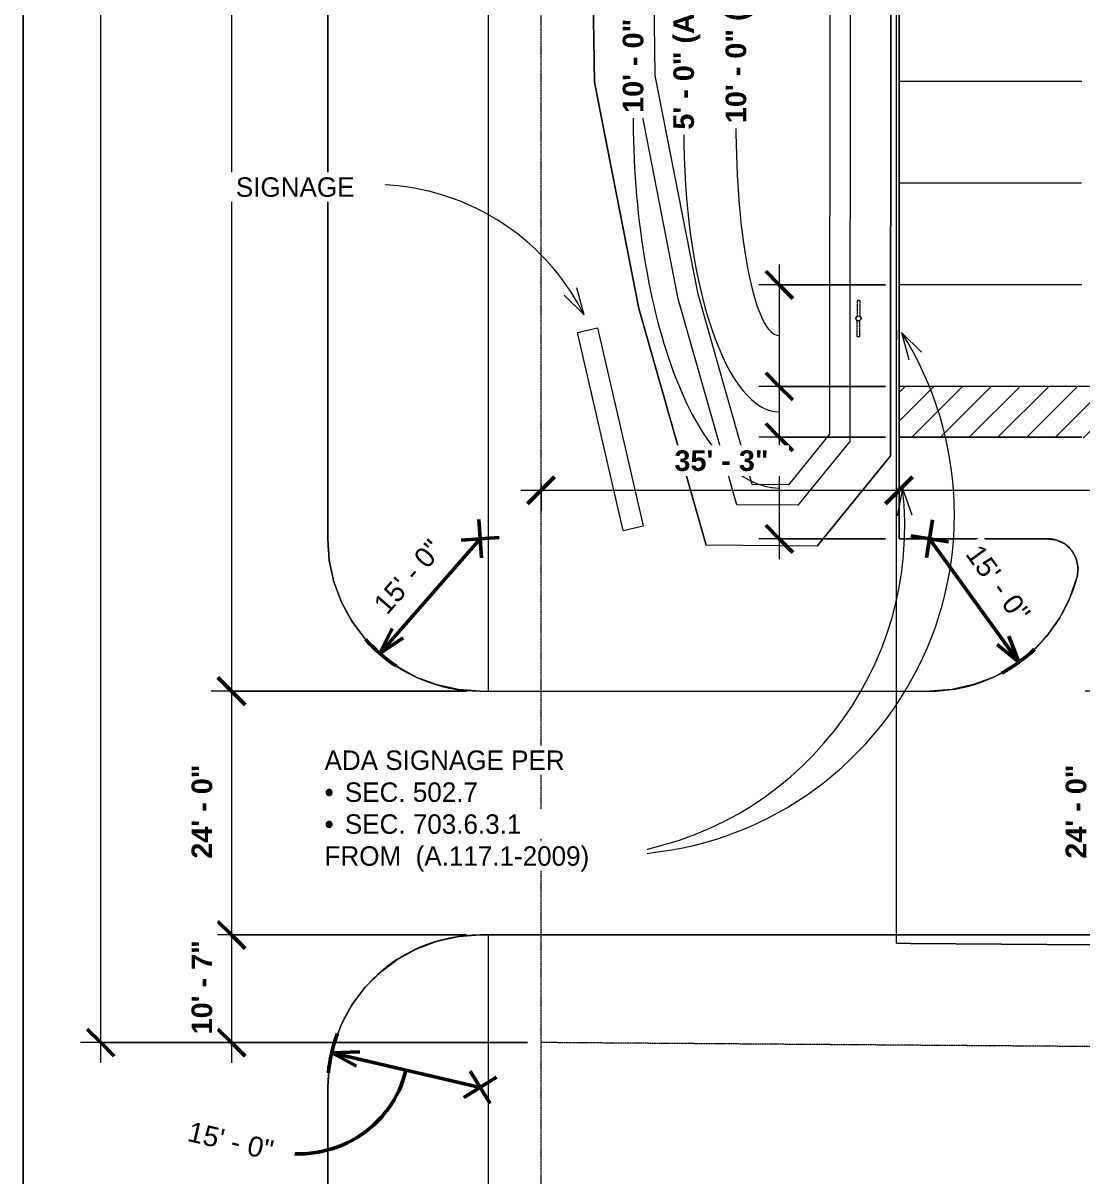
# Model space of a CAD drawing. Header units: inches. Extents: x 20001 to 27263, y -26025 to -18997.
# Drawn here: x 20372 to 21623, y -23676 to -22314 of the extents above; entities that cross this region are included whole.
import ezdxf

# ---------------------------------------------------------------- set-up
doc = ezdxf.new("R2010")
doc.units = ezdxf.units.IN
doc.header["$MEASUREMENT"] = 0
for name, pattern in [('Center 1_4_', [0.53125, 0.25, -0.09375, 0.09375, -0.09375]), ('Dash', [0.25, 0.125, -0.125]), ('Hidden', [0.28125, 0.1875, -0.09375])]:
    doc.linetypes.add(name, pattern=pattern)
for name, color, linetype, lineweight in [('A-ANNO-DIMS', 211, 'Continuous', 9), ('A-ANNO-DIMS-256', 211, 'Continuous', 9), ('A-DETL', 90, 'Continuous', 13), ('A-DETL-GENF', 92, 'Continuous', 13), ('A-PROP-SBCK', 71, 'Hidden', 13), ('A-SITE-ROAD', 130, 'Continuous', 13), ('A-SITE-SWLK', 140, 'Continuous', 13), ('BMP', 80, 'Continuous', 13), ('C-TOPO', 7, 'Continuous', 13), ('Conc', 7, 'Continuous', 13), ('E-LITE-EQPM', 33, 'Continuous', 13), ('E-LITE-EQPM-HDLN', 30, 'Dash', 9), ('G-ANNO-TEXT', 231, 'Continuous', 9), ('PAINT', 190, 'Continuous', 13), ('PROP', 3, 'Center 1_4_', 13)]:
    doc.layers.add(name, color=color, linetype=linetype, lineweight=lineweight)
doc.styles.add('Arial_2', font='arial.ttf', dxfattribs={"height": 23.60479})
doc.styles.add('Arial_B', font='arialbd.ttf', dxfattribs={"height": 24.354149})
doc.styles.add('Century Gothic', font='GOTHIC.TTF', dxfattribs={"height": 22.993789})
doc.dimstyles.new('Arrow_-_3_32__Arial', dxfattribs={"dimscale": 12, "dimtxt": 24, "dimasz": 2.666667, "dimexe": 2, "dimexo": 0, "dimgap": 1.333333, "dimtad": 1, "dimjust": 3, "dimdec": 4, "dimrnd": 0.0625, "dimzin": 1, "dimdsep": 46, "dimlunit": 4, "dimtxsty": 'Arial_2', "dimblk1": 'OPEN30', "dimblk2": 'OPEN30', "dimsah": 1, "dimcen": 0.09, "dimazin": 0, "dimtfac": 1, "dimtdec": 4, "dimtix": 1, "dimtmove": 0, "dimatfit": 2, "dimfxl": 1, "dimtvp": 1, "dimtfill": 1, "dimfrac": 2, "dimtolj": 1, "dimtzin": 0, "dimlwd": 50, "dimlwe": 50, "dimarcsym": 2})
doc.dimstyles.new('Arrow_-_3_32__Arial_1', dxfattribs={"dimscale": 12, "dimtxt": 24, "dimasz": 2.666667, "dimexe": 2, "dimexo": 0, "dimgap": 1.333333, "dimtad": 1, "dimjust": 3, "dimdec": 4, "dimrnd": 0.0625, "dimzin": 1, "dimdsep": 46, "dimlunit": 4, "dimtxsty": 'Arial_2', "dimblk1": 'OPEN30', "dimblk2": 'OPEN30', "dimsah": 1, "dimcen": 0.09, "dimazin": 0, "dimtfac": 1, "dimtdec": 4, "dimtix": 1, "dimtmove": 0, "dimatfit": 2, "dimfxl": 1, "dimtvp": 1, "dimtfill": 1, "dimfrac": 2, "dimtolj": 1, "dimtzin": 0, "dimlwd": 50, "dimlwe": 50, "dimarcsym": 2})
doc.dimstyles.new('OD_Dimension_-_1_4__Tol_', dxfattribs={"dimscale": 12, "dimtxt": 24, "dimasz": 2.666667, "dimexe": 2, "dimexo": 1.333333, "dimgap": 1.333333, "dimtad": 1, "dimrnd": 0.25, "dimzin": 1, "dimdsep": 46, "dimlunit": 4, "dimtxsty": 'Arial_B', "dimblk1": 'OBLIQUE', "dimblk2": 'OBLIQUE', "dimsah": 1, "dimcen": 0.09, "dimdle": 2, "dimazin": 0, "dimtfac": 1, "dimtdec": 4, "dimtix": 1, "dimtmove": 1, "dimatfit": 3, "dimfxl": 1, "dimtvp": 1, "dimtfill": 1, "dimfrac": 2, "dimtolj": 1, "dimtzin": 0, "dimlwd": 13, "dimlwe": 13, "dimarcsym": 2})
doc.dimstyles.new('OD_Dimension_-_1_4__Tol__1', dxfattribs={"dimscale": 12, "dimtxt": 24, "dimasz": 2.666667, "dimexe": 2, "dimexo": 1.333333, "dimgap": 1.333333, "dimtad": 1, "dimrnd": 0.25, "dimzin": 1, "dimdsep": 46, "dimlunit": 4, "dimtxsty": 'Arial_B', "dimblk1": 'OBLIQUE', "dimblk2": 'OBLIQUE', "dimsah": 1, "dimcen": 0.09, "dimdle": 2, "dimazin": 0, "dimtfac": 1, "dimtdec": 4, "dimtix": 1, "dimtmove": 0, "dimatfit": 3, "dimfxl": 1, "dimtvp": 1, "dimtfill": 1, "dimfrac": 2, "dimtolj": 1, "dimtzin": 0, "dimlwd": 13, "dimlwe": 13, "dimarcsym": 2})

# ---------------------------------------------------------------- blocks, each defined once
blk = doc.blocks.new('Lighting-Street_Cooper_Navion-Lumark_4-6-LED-Squares - The Caretaker LED-964008-Site Plan - Phase 1')
at = {"layer": 'E-LITE-EQPM'}
blk.add_line((-1.7, -10.7), (1.6, -10.7), dxfattribs=at)
at = {"layer": 'E-LITE-EQPM', "lineweight": 9}
blk.add_circle((0, -32.4), 3, dxfattribs=at)
at = {"layer": 'E-LITE-EQPM-HDLN'}
for p, q in [((-1.5, -10.7), (-1.5, -29.9)), ((1.5, -10.7), (1.5, -29.9))]:
    blk.add_line(p, q, dxfattribs=at)
blk = doc.blocks.new('DIMBLOCK35-Site Plan - Phase 1')
at = {"layer": 'A-ANNO-DIMS-256', "lineweight": 13}
for p, q in [((21651.2, -19417.1), (21651.2, -23103.1)), ((21657.9, -19441.1), (21627.2, -19441.1)), ((21651.2, -19441.1), (21657.9, -19441.1)), ((22015.2, -23103.1), (21627.2, -23103.1)), ((21651.2, -23103.1), (22015.2, -23103.1))]:
    blk.add_line(p, q, dxfattribs=at)
at = {"layer": 'A-ANNO-DIMS-256', "lineweight": 50}
for p, q in [((21651.2, -19441.1), (21635.2, -19425.1)), ((21651.2, -19441.1), (21667.2, -19457.1)), ((21651.2, -23103.1), (21635.2, -23087.1)), ((21651.2, -23103.1), (21667.2, -23119.1))]:
    blk.add_line(p, q, dxfattribs=at)
at = {"layer": 'A-ANNO-DIMS-256', "color": 0, "lineweight": 13, "insert": (21604, -21335.1), "char_height": 24.35, "width": 151.314, "attachment_point": 1, "rotation": 90, "line_spacing_factor": 0.938532, "style": 'Arial_B', "bg_fill": 3, "box_fill_scale": 1.25, "bg_fill_color": 0, "bg_fill_transparency": 0}
blk.add_mtext('305\' - 2"', dxfattribs=at)
blk = doc.blocks.new('_Oblique')
at = {"color": 0, "linetype": 'ByBlock', "lineweight": -2}
blk.add_line((-0.5, -0.5), (0.5, 0.5), dxfattribs=at)
blk = doc.blocks.new('DIMBLOCK36-Site Plan - Phase 1')
at = {"layer": 'A-ANNO-DIMS-256', "lineweight": 50}
for p, q in [((21651.2, -23103.1), (21635.2, -23087.1)), ((21651.2, -23103.1), (21667.2, -23119.1)), ((21651.2, -23391.1), (21635.2, -23375.1)), ((21651.2, -23391.1), (21667.2, -23407.1))]:
    blk.add_line(p, q, dxfattribs=at)
at = {"layer": 'A-ANNO-DIMS-256', "lineweight": 13}
for p, q in [((22015.2, -23103.1), (21627.2, -23103.1)), ((21651.2, -23103.1), (21651.2, -23415.1)), ((21651.2, -23103.1), (22015.2, -23103.1)), ((21657.9, -23391.1), (21627.2, -23391.1)), ((21651.2, -23391.1), (21657.9, -23391.1))]:
    blk.add_line(p, q, dxfattribs=at)
at = {"layer": 'A-ANNO-DIMS-256', "color": 0, "lineweight": 13, "insert": (21604, -23301), "char_height": 24.35, "width": 129.371, "attachment_point": 1, "rotation": 90, "line_spacing_factor": 0.938532, "style": 'Arial_B', "bg_fill": 3, "box_fill_scale": 1.25, "bg_fill_color": 0, "bg_fill_transparency": 0}
blk.add_mtext('24\' - 0"', dxfattribs=at)
blk = doc.blocks.new('DIMBLOCK37-Site Plan - Phase 1')
at = {"layer": 'A-ANNO-DIMS-256', "lineweight": 13}
for p, q in [((20618.5, -19417.1), (20618.5, -23103.1)), ((20896.2, -19441.1), (20594.5, -19441.1)), ((20618.5, -19441.1), (20896.2, -19441.1)), ((20896.2, -23103.1), (20594.5, -23103.1)), ((20618.5, -23103.1), (20896.2, -23103.1))]:
    blk.add_line(p, q, dxfattribs=at)
at = {"layer": 'A-ANNO-DIMS-256', "lineweight": 50}
for p, q in [((20618.5, -19441.1), (20602.5, -19425.1)), ((20618.5, -19441.1), (20634.5, -19457.1)), ((20618.5, -23103.1), (20602.5, -23087.1)), ((20618.5, -23103.1), (20634.5, -23119.1))]:
    blk.add_line(p, q, dxfattribs=at)
at = {"layer": 'A-ANNO-DIMS-256', "color": 0, "lineweight": 13, "insert": (20571.3, -21335.1), "char_height": 24.35, "width": 151.314, "attachment_point": 1, "rotation": 90, "line_spacing_factor": 0.938532, "style": 'Arial_B', "bg_fill": 3, "box_fill_scale": 1.25, "bg_fill_color": 0, "bg_fill_transparency": 0}
blk.add_mtext('305\' - 2"', dxfattribs=at)
blk = doc.blocks.new('DIMBLOCK38-Site Plan - Phase 1')
at = {"layer": 'A-ANNO-DIMS-256', "lineweight": 50}
for p, q in [((20618.5, -23103.1), (20602.5, -23087.1)), ((20618.5, -23103.1), (20634.5, -23119.1)), ((20618.5, -23391.1), (20602.5, -23375.1)), ((20618.5, -23391.1), (20634.5, -23407.1))]:
    blk.add_line(p, q, dxfattribs=at)
at = {"layer": 'A-ANNO-DIMS-256', "lineweight": 13}
for p, q in [((20896.2, -23103.1), (20594.5, -23103.1)), ((20618.5, -23103.1), (20618.5, -23391.1)), ((20618.5, -23103.1), (20896.2, -23103.1)), ((20896.2, -23391.1), (20594.5, -23391.1)), ((20618.5, -23391.1), (20896.2, -23391.1))]:
    blk.add_line(p, q, dxfattribs=at)
at = {"layer": 'A-ANNO-DIMS-256', "color": 0, "lineweight": 13, "insert": (20571.3, -23301), "char_height": 24.35, "width": 129.371, "attachment_point": 1, "rotation": 90, "line_spacing_factor": 0.938532, "style": 'Arial_B', "bg_fill": 3, "box_fill_scale": 1.25, "bg_fill_color": 0, "bg_fill_transparency": 0}
blk.add_mtext('24\' - 0"', dxfattribs=at)
blk = doc.blocks.new('DIMBLOCK39-Site Plan - Phase 1')
at = {"layer": 'A-ANNO-DIMS-256', "lineweight": 50}
for p, q in [((20618.5, -23391.1), (20602.5, -23375.1)), ((20618.5, -23391.1), (20634.5, -23407.1)), ((20618.5, -23518.2), (20602.5, -23502.2)), ((20618.5, -23518.2), (20634.5, -23534.2))]:
    blk.add_line(p, q, dxfattribs=at)
at = {"layer": 'A-ANNO-DIMS-256', "lineweight": 13}
for p, q in [((20896.2, -23391.1), (20594.5, -23391.1)), ((20618.5, -23391.1), (20618.5, -23542.2)), ((20618.5, -23391.1), (20896.2, -23391.1)), ((20968.2, -23518.2), (20594.5, -23518.2)), ((20618.5, -23518.2), (20968.2, -23518.2))]:
    blk.add_line(p, q, dxfattribs=at)
at = {"layer": 'A-ANNO-DIMS-256', "color": 0, "lineweight": 13, "insert": (20571.3, -23508.5), "char_height": 24.35, "width": 129.371, "attachment_point": 1, "rotation": 90, "line_spacing_factor": 0.938532, "style": 'Arial_B', "bg_fill": 3, "box_fill_scale": 1.25, "bg_fill_color": 0, "bg_fill_transparency": 0}
blk.add_mtext('10\' - 7"', dxfattribs=at)
blk = doc.blocks.new('DIMBLOCK42-Site Plan - Phase 1')
at = {"layer": 'A-ANNO-DIMS-256', "lineweight": 50}
for p, q in [((20913.8, -22945.7), (20910.7, -22900.5)), ((20912.2, -22923.1), (20793.9, -23058.7)), ((20889.7, -22924.6), (20934.8, -22921.6)), ((20793.9, -23058.7), (20808.4, -23028.9)), ((20793.9, -23058.7), (20821.4, -23040.2))]:
    blk.add_line(p, q, dxfattribs=at)
blk.add_arc((20912.2, -22923.1), 180, 221.2422, 236.5211, dxfattribs=at)
at = {"layer": 'A-ANNO-DIMS-256', "color": 0, "lineweight": 50, "insert": (20784.4, -22998.6), "char_height": 23.6, "width": 122.289, "attachment_point": 1, "rotation": 48.8817, "line_spacing_factor": 0.938532, "style": 'Arial_2', "bg_fill": 3, "box_fill_scale": 1.25, "bg_fill_color": 0, "bg_fill_transparency": 0}
blk.add_mtext('15\' - 0"', dxfattribs=at)
blk = doc.blocks.new('_Open30')
at = {"color": 0, "linetype": 'ByBlock', "lineweight": -2}
for p, q in [((-1, 0.268), (0, 0)), ((0, 0), (-1, -0.268)), ((0, 0), (-1, 0))]:
    blk.add_line(p, q, dxfattribs=at)
blk = doc.blocks.new('DIMBLOCK43-Site Plan - Phase 1')
at = {"layer": 'A-ANNO-DIMS-256', "lineweight": 50}
for p, q in [((20736.9, -23530.3), (20770, -23529.2)), ((20912.2, -23571.1), (20736.9, -23530.3)), ((20736.9, -23530.3), (20766.1, -23545.9)), ((20893, -23583), (20931.4, -23559.1)), ((20900.3, -23551.9), (20924.2, -23590.3))]:
    blk.add_line(p, q, dxfattribs=at)
blk.add_arc((20912.2, -23571.1), 180, 159.265, 174.5439, dxfattribs=at)
blk.add_ellipse((20696.1, -23520.8), major_axis=(-128.5, 29.9), ratio=0.975635, start_param=1.570796, end_param=3.141593, dxfattribs=at)
at = {"layer": 'A-ANNO-DIMS-256', "color": 0, "lineweight": 50, "insert": (20570.4, -23611.2), "char_height": 23.6, "width": 122.289, "attachment_point": 1, "rotation": 346.9044, "line_spacing_factor": 0.938532, "style": 'Arial_2', "bg_fill": 3, "box_fill_scale": 1.25, "bg_fill_color": 0, "bg_fill_transparency": 0}
blk.add_mtext('15\' - 0"', dxfattribs=at)
blk = doc.blocks.new('DIMBLOCK51-Site Plan - Phase 1')
at = {"layer": 'A-ANNO-DIMS-256', "lineweight": 50}
for p, q in [((20464, -19438.2), (20448, -19422.2)), ((20464, -19438.2), (20480, -19454.2)), ((20464, -23518.2), (20448, -23502.2)), ((20464, -23518.2), (20480, -23534.2))]:
    blk.add_line(p, q, dxfattribs=at)
at = {"layer": 'A-ANNO-DIMS-256', "lineweight": 13}
for p, q in [((21388.2, -19438.2), (20440, -19438.2)), ((20464, -23542.2), (20464, -19438.2)), ((20464, -19438.2), (21388.2, -19438.2)), ((20968.2, -23518.2), (20440, -23518.2)), ((20464, -23518.2), (20968.2, -23518.2))]:
    blk.add_line(p, q, dxfattribs=at)
at = {"layer": 'A-ANNO-DIMS-256', "color": 0, "lineweight": 13, "insert": (20416.8, -21541.2), "char_height": 24.35, "width": 151.314, "attachment_point": 1, "rotation": 90, "line_spacing_factor": 0.938532, "style": 'Arial_B', "bg_fill": 3, "box_fill_scale": 1.25, "bg_fill_color": 0, "bg_fill_transparency": 0}
blk.add_mtext('340\' - 0"', dxfattribs=at)
blk = doc.blocks.new('DIMBLOCK56-Site Plan - Phase 1')
at = {"layer": 'A-ANNO-DIMS-256', "lineweight": 50}
for p, q in [((21265.6, -22623.1), (21249.6, -22607.1)), ((21265.6, -22623.1), (21281.6, -22639.1)), ((21265.6, -22743.1), (21249.6, -22727.1)), ((21265.6, -22743.1), (21281.6, -22759.1))]:
    blk.add_line(p, q, dxfattribs=at)
at = {"layer": 'A-ANNO-DIMS-256', "lineweight": 13}
for p, q in [((21265.6, -22599.1), (21265.6, -22743.1)), ((21391.2, -22623.1), (21241.6, -22623.1)), ((21265.6, -22623.1), (21391.2, -22623.1)), ((21391.2, -22743.1), (21241.6, -22743.1)), ((21265.6, -22743.1), (21391.2, -22743.1))]:
    blk.add_line(p, q, dxfattribs=at)
blk.add_ellipse((21265.6, -22432.1), major_axis=(0, 250.9), ratio=0.204109, start_param=1.570796, end_param=3.141593, dxfattribs=at)
at = {"layer": 'A-ANNO-DIMS-256', "color": 0, "lineweight": 13, "insert": (21202.2, -22432.1), "char_height": 24.354, "width": 558.171, "attachment_point": 1, "rotation": 90, "line_spacing_factor": 0.938532, "style": 'Arial_B', "bg_fill": 3, "box_fill_scale": 1.25, "bg_fill_color": 0, "bg_fill_transparency": 0}
blk.add_mtext('10\' - 0" (ACCESSIBLE STALL)', dxfattribs=at)
blk = doc.blocks.new('DIMBLOCK57-Site Plan - Phase 1')
at = {"layer": 'A-ANNO-DIMS-256', "lineweight": 50}
for p, q in [((21265.6, -22743.1), (21249.6, -22727.1)), ((21265.6, -22743.1), (21281.6, -22759.1)), ((21265.6, -22803.1), (21249.6, -22787.1)), ((21265.6, -22803.1), (21281.6, -22819.1))]:
    blk.add_line(p, q, dxfattribs=at)
at = {"layer": 'A-ANNO-DIMS-256', "lineweight": 13}
for p, q in [((21391.2, -22743.1), (21241.6, -22743.1)), ((21265.6, -22743.1), (21265.6, -22803.1)), ((21265.6, -22743.1), (21391.2, -22743.1)), ((21391.2, -22803.1), (21241.6, -22803.1)), ((21265.6, -22803.1), (21391.2, -22803.1))]:
    blk.add_line(p, q, dxfattribs=at)
blk.add_ellipse((21265.6, -22439.8), major_axis=(0, 333.3), ratio=0.33866, start_param=1.570796, end_param=3.141593, dxfattribs=at)
at = {"layer": 'A-ANNO-DIMS-256', "color": 0, "lineweight": 13, "insert": (21140.5, -22439.8), "char_height": 24.354, "width": 435.2, "attachment_point": 1, "rotation": 90, "line_spacing_factor": 0.938532, "style": 'Arial_B', "bg_fill": 3, "box_fill_scale": 1.25, "bg_fill_color": 0, "bg_fill_transparency": 0}
blk.add_mtext('5\' - 0" (ACCESS AISLE)', dxfattribs=at)
blk = doc.blocks.new('DIMBLOCK58-Site Plan - Phase 1')
at = {"layer": 'A-ANNO-DIMS-256', "lineweight": 50}
for p, q in [((21265.6, -22803.1), (21249.6, -22787.1)), ((21265.6, -22803.1), (21281.6, -22819.1)), ((21265.6, -22923.1), (21249.6, -22907.1)), ((21265.6, -22923.1), (21281.6, -22939.1))]:
    blk.add_line(p, q, dxfattribs=at)
at = {"layer": 'A-ANNO-DIMS-256', "lineweight": 13}
for p, q in [((21391.2, -22803.1), (21241.6, -22803.1)), ((21265.6, -22803.1), (21265.6, -22947.1)), ((21265.6, -22803.1), (21391.2, -22803.1)), ((21391.2, -22923.1), (21241.6, -22923.1)), ((21265.6, -22923.1), (21391.2, -22923.1))]:
    blk.add_line(p, q, dxfattribs=at)
blk.add_ellipse((21265.6, -22420), major_axis=(0, 443.1), ratio=0.389869, start_param=1.570796, end_param=3.141593, dxfattribs=at)
at = {"layer": 'A-ANNO-DIMS-256', "color": 0, "lineweight": 13, "insert": (21080.7, -22420), "char_height": 24.354, "width": 651.429, "attachment_point": 1, "rotation": 90, "line_spacing_factor": 0.938532, "style": 'Arial_B', "bg_fill": 3, "box_fill_scale": 1.25, "bg_fill_color": 0, "bg_fill_transparency": 0}
blk.add_mtext('10\' - 0" (VAN ACCESSIBLE STALL)', dxfattribs=at)
blk = doc.blocks.new('DIMBLOCK59-Site Plan - Phase 1')
at = {"layer": 'A-ANNO-DIMS-256', "lineweight": 50}
for p, q in [((21439.7, -22945.4), (21446.8, -22900.7)), ((21465.6, -22926.7), (21420.9, -22919.5)), ((21443.2, -22923.1), (21548.8, -23068.9)), ((21548.8, -23068.9), (21537, -23038)), ((21548.8, -23068.9), (21523.1, -23048))]:
    blk.add_line(p, q, dxfattribs=at)
blk.add_arc((21443.2, -22923.1), 180, 298.2553, 313.5341, dxfattribs=at)
at = {"layer": 'A-ANNO-DIMS-256', "color": 0, "lineweight": 50, "insert": (21503.9, -22927.4), "char_height": 23.6, "width": 122.289, "attachment_point": 1, "rotation": 305.8947, "line_spacing_factor": 0.938532, "style": 'Arial_2', "bg_fill": 3, "box_fill_scale": 1.25, "bg_fill_color": 0, "bg_fill_transparency": 0}
blk.add_mtext('15\' - 0"', dxfattribs=at)
blk = doc.blocks.new('DIMBLOCK68-Site Plan - Phase 1')
at = {"layer": 'A-ANNO-DIMS-256', "lineweight": 50}
for p, q in [((20984.2, -22865.8), (21000.2, -22849.8)), ((21407.2, -22865.8), (21423.2, -22849.8)), ((20984.2, -22865.8), (20968.2, -22881.8)), ((21407.2, -22865.8), (21391.2, -22881.8))]:
    blk.add_line(p, q, dxfattribs=at)
at = {"layer": 'A-ANNO-DIMS-256', "lineweight": 13}
for p, q in [((20960.2, -22865.8), (21407.2, -22865.8)), ((20984.2, -22859.1), (20984.2, -22889.8)), ((20984.2, -22865.8), (20984.2, -22859.1)), ((21407.2, -22859.1), (21407.2, -22889.8)), ((21407.2, -22865.8), (21407.2, -22859.1))]:
    blk.add_line(p, q, dxfattribs=at)
at = {"layer": 'A-ANNO-DIMS-256', "color": 0, "lineweight": 13, "insert": (21141.8, -22818.6), "char_height": 24.35, "width": 129.371, "attachment_point": 1, "line_spacing_factor": 0.938532, "style": 'Arial_B', "bg_fill": 3, "box_fill_scale": 1.25, "bg_fill_color": 0, "bg_fill_transparency": 0}
blk.add_mtext('35\' - 3"', dxfattribs=at)
blk = doc.blocks.new('DIMBLOCK69-Site Plan - Phase 1')
at = {"layer": 'A-ANNO-DIMS-256', "lineweight": 13}
for p, q in [((22058.1, -22806.8), (22058.1, -22889.8)), ((22058.1, -22865.8), (22058.1, -22806.8)), ((21407.2, -22859.1), (21407.2, -22889.8)), ((21407.2, -22865.8), (21407.2, -22859.1)), ((21407.2, -22865.8), (22058.1, -22865.8))]:
    blk.add_line(p, q, dxfattribs=at)
at = {"layer": 'A-ANNO-DIMS-256', "lineweight": 50}
for p, q in [((21407.2, -22865.8), (21423.2, -22849.8)), ((22058.1, -22865.8), (22074.1, -22849.8)), ((21407.2, -22865.8), (21391.2, -22881.8)), ((22058.1, -22865.8), (22042.1, -22881.8))]:
    blk.add_line(p, q, dxfattribs=at)
at = {"layer": 'A-ANNO-DIMS-256', "color": 0, "lineweight": 13, "insert": (21678.8, -22818.6), "char_height": 24.35, "width": 129.371, "attachment_point": 1, "line_spacing_factor": 0.938532, "style": 'Arial_B', "bg_fill": 3, "box_fill_scale": 1.25, "bg_fill_color": 0, "bg_fill_transparency": 0}
blk.add_mtext('54\' - 3"', dxfattribs=at)

msp = doc.modelspace()

# ---------------------------------------------------------------- hatches: boundary and pattern name
at = {"layer": 'A-DETL-GENF', "lineweight": 9}
h = msp.add_hatch(dxfattribs=at)
h.set_pattern_fill('FP_32', color=39, style=0, pattern_type=2)
h.set_pattern_definition([(45, (0, 0), (-16.970563, 16.970563), [])])
h.paths.add_polyline_path([(21863.23523, -22952.06748), (21911.23523, -22952.06748), (21911.23523, -22892.0707), (21880.349, -22892.0707), (21640.34381, -22743.08555), (21407.23523, -22743.08555), (21407.23523, -22803.08555), (21623.23523, -22803.08555)], flags=0)

# ---------------------------------------------------------------- linework, layer by layer
at = {"layer": 'A-DETL'}
for p, q in [((21027.33462, -22679.28837), (21050.7195, -22673.88955)), ((21050.7195, -22673.88955), (21104.70775, -22907.73836)), ((21081.32287, -22913.13719), (21027.33462, -22679.28837)), ((21404.73523, -22688.06909), (21404.73523, -22676.06909)), ((21404.73523, -22874.06909), (21404.73523, -22862.06909)), ((21081.32287, -22913.13719), (21104.70775, -22907.73836))]:
    msp.add_line(p, q, dxfattribs=at)
at = {"layer": 'A-PROP-SBCK'}
for p, q in [((21404.23523, -23401.2537), (21404.23523, -19198.18055)), ((23472.14519, -23416.4005), (21404.23523, -23401.2537))]:
    msp.add_line(p, q, dxfattribs=at)
at = {"layer": 'A-SITE-ROAD'}
for p, q in [((20372.23523, -26001.6021), (20372.23523, -19120.0021)), ((20732.23523, -22923.08555), (20732.23523, -19909.08555)), ((21407.23523, -22803.08555), (21407.23523, -22923.08555)), ((21582.66263, -22923.08555), (21407.23523, -22923.08555)), ((20912.23523, -23103.08555), (21443.23523, -23103.08555)), ((23326.51184, -23391.08555), (20912.23523, -23391.08555)), ((20732.23523, -26001.6021), (20732.23523, -23571.08555))]:
    msp.add_line(p, q, dxfattribs=at)
for centre, radius, start, end in [((20912.23523, -22923.08555), 180, 180, 270), ((21582.66263, -22959.08555), 36, 345.52248781, 90), ((21443.23523, -22923.08555), 180, 270, 345.52248781), ((20912.23523, -23571.08555), 180, 90, 180)]:
    msp.add_arc(centre, radius, start, end, dxfattribs=at)
at = {"layer": 'A-SITE-SWLK'}
for p, q in [((20922.23523, -23103.08555), (20922.23523, -19729.08555)), ((20922.23523, -26001.6021), (20922.23523, -23391.08555))]:
    msp.add_line(p, q, dxfattribs=at)
at = {"layer": 'BMP'}
for p, q in [((21326.83374, -19946.55556), (21325.16208, -22799.51835)), ((21350.83466, -19944.98433), (21349.15708, -22808.06603)), ((21398.83651, -19941.84188), (21397.14707, -22825.16138)), ((21047.30238, -22383.5633), (21034.5292, -21608.7493)), ((21095.22571, -22378.51677), (21082.54446, -21609.27951)), ((21119.18737, -22375.9935), (21106.5521, -21609.54461)), ((21099.66364, -22650.98912), (21047.30238, -22383.5633)), ((21146.38458, -22639.80158), (21095.22571, -22378.51677)), ((21169.74504, -22634.20781), (21119.18737, -22375.9935)), ((21233.60711, -22859.08019), (21169.74504, -22634.20781)), ((21215.43626, -22882.94774), (21146.38458, -22639.80158)), ((21179.09456, -22930.68283), (21099.66364, -22650.98912)), ((21325.16208, -22799.51835), (21276.36223, -22859.39336)), ((21349.15708, -22808.06603), (21287.69496, -22883.47701)), ((21397.14707, -22825.16138), (21310.36042, -22931.64431)), ((21276.36223, -22859.39336), (21233.60711, -22859.08019)), ((21287.69496, -22883.47701), (21215.43626, -22882.94774)), ((21310.36042, -22931.64431), (21179.09456, -22930.68283))]:
    msp.add_line(p, q, dxfattribs=at)
at = {"layer": 'C-TOPO'}
for p, q in [((21407.23535, -22743.08555), (21407.23535, -20706.53906)), ((21407.23535, -20706.53906), (21407.23535, -22743.08555)), ((21398.38184, -20717.26465), (21397.14697, -22825.16162)), ((21397.14697, -22825.16162), (21398.38184, -20717.26465)), ((20732.23535, -21524.25732), (20732.23535, -22923.08496)), ((20732.23535, -22923.08496), (20732.23535, -21524.25732)), ((21047.30273, -22383.56396), (21034.5293, -21608.74951)), ((21034.5293, -21608.74951), (21047.30273, -22383.56396)), ((20372.23535, -26001.6021), (20372.23535, -21960.37354)), ((20372.23535, -21960.37354), (20372.23535, -26001.6021)), ((21099.66357, -22650.98877), (21047.30273, -22383.56396)), ((21047.30273, -22383.56396), (21099.66357, -22650.98877)), ((21179.09473, -22930.68311), (21099.66357, -22650.98877)), ((21099.66357, -22650.98877), (21179.09473, -22930.68311)), ((21407.23535, -22803.08555), (21407.23535, -22743.08555)), ((21407.23535, -22743.08555), (21407.23535, -22803.08555)), ((21407.23535, -22923.08496), (21407.23535, -22803.08555)), ((21407.23535, -22803.08555), (21407.23535, -22923.08496)), ((21310.36084, -22931.64404), (21397.14697, -22825.16162)), ((21310.36084, -22931.64404), (21397.14697, -22825.16162)), ((20732.23535, -22923.08496), (20734.06787, -22948.70215)), ((20734.06787, -22948.70215), (20732.23535, -22923.08496)), ((21310.36084, -22931.64404), (21179.09473, -22930.68311)), ((21310.36084, -22931.64404), (21179.09473, -22930.68311)), ((21582.66211, -22923.08496), (21407.23535, -22923.08496)), ((21407.23535, -22923.08496), (21582.66211, -22923.08496)), ((21593.43604, -22924.73584), (21582.66211, -22923.08496)), ((21582.66211, -22923.08496), (21593.43604, -22924.73584)), ((21603.22119, -22929.5332), (21593.43604, -22924.73584)), ((21593.43604, -22924.73584), (21603.22119, -22929.5332)), ((21611.12256, -22937.04053), (21603.22119, -22929.5332)), ((21603.22119, -22929.5332), (21611.12256, -22937.04053)), ((21616.4165, -22946.56787), (21611.12256, -22937.04053)), ((21611.12256, -22937.04053), (21616.4165, -22946.56787)), ((21618.61523, -22957.24219), (21616.4165, -22946.56787)), ((21616.4165, -22946.56787), (21618.61523, -22957.24219)), ((20734.06787, -22948.70215), (20739.52588, -22973.79785)), ((20739.52588, -22973.79785), (20734.06787, -22948.70215)), ((21617.51953, -22968.08496), (21618.61523, -22957.24219)), ((21618.61523, -22957.24219), (21617.51953, -22968.08496)), ((20739.52588, -22973.79785), (20748.50098, -22997.86084)), ((20748.50098, -22997.86084), (20739.52588, -22973.79785)), ((21609.08643, -22993.03857), (21617.51953, -22968.08496)), ((21617.51953, -22968.08496), (21609.08643, -22993.03857)), ((20748.50098, -22997.86084), (20760.81006, -23020.40039)), ((20760.81006, -23020.40039), (20748.50098, -22997.86084)), ((21597.10254, -23016.49219), (21609.08643, -22993.03857)), ((21609.08643, -22993.03857), (21597.10254, -23016.49219)), ((20760.81006, -23020.40039), (20776.19971, -23040.96094)), ((20776.19971, -23040.96094), (20760.81006, -23020.40039)), ((21581.82422, -23037.94629), (21597.10254, -23016.49219)), ((21597.10254, -23016.49219), (21581.82422, -23037.94629)), ((20776.19971, -23040.96094), (20794.36084, -23059.12061)), ((20794.36084, -23059.12061), (20776.19971, -23040.96094)), ((21563.57813, -23056.94238), (21581.82422, -23037.94629)), ((21581.82422, -23037.94629), (21563.57813, -23056.94238)), ((20794.36084, -23059.12061), (20814.91992, -23074.51172)), ((20814.91992, -23074.51172), (20794.36084, -23059.12061)), ((21542.75537, -23073.07178), (21563.57813, -23056.94238)), ((21563.57813, -23056.94238), (21542.75537, -23073.07178)), ((20814.91992, -23074.51172), (20837.46094, -23086.81934)), ((20837.46094, -23086.81934), (20814.91992, -23074.51172)), ((21519.80273, -23085.98877), (21542.75537, -23073.07178)), ((21542.75537, -23073.07178), (21519.80273, -23085.98877)), ((20837.46094, -23086.81934), (20861.52393, -23095.79443)), ((20861.52393, -23095.79443), (20837.46094, -23086.81934)), ((20861.52393, -23095.79443), (20886.61816, -23101.25391)), ((20886.61816, -23101.25391), (20861.52393, -23095.79443)), ((21469.50293, -23101.15869), (21495.20947, -23095.41797)), ((21495.20947, -23095.41797), (21469.50293, -23101.15869)), ((21495.20947, -23095.41797), (21519.80273, -23085.98877)), ((21519.80273, -23085.98877), (21495.20947, -23095.41797)), ((20912.23535, -23103.08496), (20886.61816, -23101.25391)), ((20912.23535, -23103.08496), (20886.61816, -23101.25391)), ((20912.23535, -23103.08496), (21443.23535, -23103.08496)), ((20912.23535, -23103.08496), (21443.23535, -23103.08496)), ((21443.23535, -23103.08496), (21469.50293, -23101.15869)), ((21469.50293, -23101.15869), (21443.23535, -23103.08496)), ((20886.61816, -23392.91748), (20861.52393, -23398.37695)), ((20861.52393, -23398.37695), (20886.61816, -23392.91748)), ((20912.23535, -23391.08496), (20886.61816, -23392.91748)), ((20886.61816, -23392.91748), (20912.23535, -23391.08496)), ((23326.51172, -23391.08496), (20912.23535, -23391.08496)), ((20912.23535, -23391.08496), (23326.51172, -23391.08496)), ((20837.46094, -23407.35205), (20814.91992, -23419.65967)), ((20814.91992, -23419.65967), (20837.46094, -23407.35205)), ((20861.52393, -23398.37695), (20837.46094, -23407.35205)), ((20837.46094, -23407.35205), (20861.52393, -23398.37695)), ((20814.91992, -23419.65967), (20794.36084, -23435.05078)), ((20794.36084, -23435.05078), (20814.91992, -23419.65967)), ((20794.36084, -23435.05078), (20776.19971, -23453.21045)), ((20776.19971, -23453.21045), (20794.36084, -23435.05078)), ((20776.19971, -23453.21045), (20760.81006, -23473.76953)), ((20760.81006, -23473.76953), (20776.19971, -23453.21045)), ((20760.81006, -23473.76953), (20748.50098, -23496.31055)), ((20748.50098, -23496.31055), (20760.81006, -23473.76953)), ((20748.50098, -23496.31055), (20739.52588, -23520.37354)), ((20739.52588, -23520.37354), (20748.50098, -23496.31055)), ((20739.52588, -23520.37354), (20734.06787, -23545.46924)), ((20734.06787, -23545.46924), (20739.52588, -23520.37354)), ((20734.06787, -23545.46924), (20732.23535, -23571.08496)), ((20732.23535, -23571.08496), (20734.06787, -23545.46924)), ((20732.23535, -23571.08496), (20732.23535, -26001.6021)), ((20732.23535, -26001.6021), (20732.23535, -23571.08496))]:
    msp.add_line(p, q, dxfattribs=at)
at = {"layer": 'Conc'}
for p, q in [((21407.23523, -22743.08555), (21407.23523, -19989.33555)), ((21407.23523, -22803.08555), (21407.23523, -22743.08555)), ((21407.23523, -22923.08555), (21407.23523, -22803.08555))]:
    msp.add_line(p, q, dxfattribs=at)
at = {"layer": 'G-ANNO-TEXT', "color": 137}
for p, q in [((21410.24045, -22679.43483), (21433.69447, -22702.83203)), ((21410.24045, -22679.43483), (21418.85363, -22711.42441)), ((21411.19882, -22863.50553), (21405.08048, -22896.06449)), ((21411.19882, -22863.50553), (21422.17966, -22894.76159))]:
    msp.add_line(p, q, dxfattribs=at)
for centre, radius, start, end in [((21070.74127, -22894.48238), 401.87702, 270, 32.35122555), ((21023.74351, -22909.07477), 390.12584, 276.91912517, 6.70783359)]:
    msp.add_arc(centre, radius, start, end, dxfattribs=at)
at = {"layer": 'PAINT'}
for p, q in [((21623.23523, -22383.08555), (21407.23523, -22383.08555)), ((21622.79576, -22503.08716), (21406.79576, -22503.08716)), ((21623.23523, -22623.08555), (21407.23523, -22623.08555)), ((21623.23523, -22743.08555), (21407.23523, -22743.08555)), ((21640.34381, -22743.08555), (21407.23523, -22743.08555)), ((21407.23523, -22743.08555), (21407.23523, -22803.08555)), ((21623.23523, -22803.08555), (21407.23523, -22803.08555)), ((21407.23523, -22803.08555), (21623.23523, -22803.08555))]:
    msp.add_line(p, q, dxfattribs=at)
at = {"layer": 'PROP'}
for p, q in [((20984.23523, -23518.18055), (20984.23523, -19120.0021)), ((20984.23523, -26001.6021), (20984.23523, -23518.18055)), ((23352.16147, -23535.52488), (20984.23523, -23518.18055))]:
    msp.add_line(p, q, dxfattribs=at)

# ---------------------------------------------------------------- block references
at = {"layer": 'E-LITE-EQPM'}
msp.add_blockref('Lighting-Street_Cooper_Navion-Lumark_4-6-LED-Squares - The Caretaker LED-964008-Site Plan - Phase 1', (21359.283, -22630.36364), dxfattribs=at)
at = {"layer": 'E-LITE-EQPM', "rotation": 180}
msp.add_blockref('Lighting-Street_Cooper_Navion-Lumark_4-6-LED-Squares - The Caretaker LED-964008-Site Plan - Phase 1', (21359.18745, -22695.24198), dxfattribs=at)

# ---------------------------------------------------------------- next in the draw order: dimensions: what is measured, and where the dimension line sits
at = {"layer": 'A-ANNO-DIMS', "lineweight": 13}
for base, p1, p2, override, picture, middle in [((20618.53363, -23103.08555), (20912.23523, -19441.08555), (20912.23523, -23103.08555), {"dimpost": '<>', "dimfxl": 3662}, 'DIMBLOCK37-Site Plan - Phase 1', (20590.09906, -21272.08555)), ((21651.2247, -23103.08555), (21673.85212, -19441.08555), (22031.23523, -23103.08555), {"dimpost": '<>', "dimfxl": 3679.397598}, 'DIMBLOCK35-Site Plan - Phase 1', (21622.79013, -21272.08555))]:
    dim = msp.add_linear_dim(base=base, p1=p1, p2=p2, angle=90, dimstyle='OD_Dimension_-_1_4__Tol__1', override=override, dxfattribs=at)
    dim.commit()
    dim.dimension.update_dxf_attribs({"geometry": picture, "text_midpoint": middle})
at = {"layer": 'A-ANNO-DIMS', "lineweight": 50}
dim = msp.add_radius_dim(center=(21443.23523, -22923.08555), mpoint=(21548.76876, -23068.90282), dimstyle='Arrow_-_3_32__Arial_1', override={"dimpost": '<>'}, dxfattribs=at)
dim.commit()
dim.dimension.update_dxf_attribs({"geometry": 'DIMBLOCK59-Site Plan - Phase 1', "text_midpoint": (21509.34602, -22966.58585)})

# ---------------------------------------------------------------- next in the draw order: dimensions: what is measured, and where the dimension line sits
dim = msp.add_radius_dim(center=(20912.23523, -22923.08555), mpoint=(20793.86431, -23058.68912), dimstyle='Arrow_-_3_32__Arial_1', override={"dimpost": '<>'}, dxfattribs=at)
dim.commit()
dim.dimension.update_dxf_attribs({"geometry": 'DIMBLOCK42-Site Plan - Phase 1', "text_midpoint": (20842.43859, -22960.38626)})
at = {"layer": 'A-ANNO-DIMS', "lineweight": 13}
for base, p1, p2, override, picture, middle in [((20618.53363, -23391.08555), (20912.23523, -23103.08555), (20912.23523, -23391.08555), {"dimpost": '<>', "dimfxl": 288}, 'DIMBLOCK38-Site Plan - Phase 1', (20590.09906, -23247.08555)), ((21651.2247, -23391.08555), (22031.23523, -23103.08555), (21673.85212, -23391.08555), {"dimpost": '<>', "dimfxl": 458.984404}, 'DIMBLOCK36-Site Plan - Phase 1', (21622.79013, -23247.08555))]:
    dim = msp.add_linear_dim(base=base, p1=p1, p2=p2, angle=90, dimstyle='OD_Dimension_-_1_4__Tol__1', override=override, dxfattribs=at)
    dim.commit()
    dim.dimension.update_dxf_attribs({"geometry": picture, "text_midpoint": middle})

# ---------------------------------------------------------------- next in the draw order: texts
at = {"layer": 'G-ANNO-TEXT', "color": 137, "insert": (20728.42127, -23173.17514), "char_height": 22.9937888, "width": 327.1687666, "attachment_point": 1, "line_spacing_factor": 0.984117, "style": 'Century Gothic', "bg_fill": 3, "box_fill_scale": 1.25, "bg_fill_color": 0, "bg_fill_transparency": 0}
msp.add_mtext('ADA SIGNAGE PER', dxfattribs=at)

# ---------------------------------------------------------------- next in the draw order: dimensions: what is measured, and where the dimension line sits
at = {"layer": 'A-ANNO-DIMS', "lineweight": 13}
dim = msp.add_linear_dim(base=(20618.5336330096, -23518.1805538125), p1=(20912.2352253517, -23391.0855538125), p2=(20984.2352253517, -23518.1805538125), angle=90, dimstyle='OD_Dimension_-_1_4__Tol__1', override={"dimpost": '<>', "dimfxl": 146.072376}, dxfattribs=at)
dim.commit()
dim.dimension.update_dxf_attribs({"geometry": 'DIMBLOCK39-Site Plan - Phase 1', "text_midpoint": (20590.0990623979, -23454.6330538125)})

# ---------------------------------------------------------------- next in the draw order: texts
at = {"layer": 'G-ANNO-TEXT', "color": 137, "insert": (20728.42127, -23210.88942), "char_height": 22.99379, "width": 21.8988465, "attachment_point": 1, "line_spacing_factor": 0.984117, "style": 'Century Gothic', "bg_fill": 3, "box_fill_scale": 1.25, "bg_fill_color": 0, "bg_fill_transparency": 0}
msp.add_mtext('•', dxfattribs=at)

# ---------------------------------------------------------------- next in the draw order: dimensions: what is measured, and where the dimension line sits
at = {"layer": 'A-ANNO-DIMS', "lineweight": 50}
dim = msp.add_radius_dim(center=(20912.23523, -23571.08555), mpoint=(20736.91641, -23530.30182), dimstyle='Arrow_-_3_32__Arial', override={"dimpost": '<>'}, dxfattribs=at)
dim.commit()
dim.dimension.update_dxf_attribs({"geometry": 'DIMBLOCK43-Site Plan - Phase 1', "text_midpoint": (20846.51562, -23526.99648)})

# ---------------------------------------------------------------- next in the draw order: texts
at = {"layer": 'G-ANNO-TEXT', "color": 137, "insert": (20752.42127, -23210.88942), "char_height": 22.993789, "width": 180.4464951, "attachment_point": 1, "line_spacing_factor": 0.984117, "style": 'Century Gothic', "bg_fill": 3, "box_fill_scale": 1.25, "bg_fill_color": 0, "bg_fill_transparency": 0}
msp.add_mtext('SEC. 502.7', dxfattribs=at)

# ---------------------------------------------------------------- next in the draw order: texts
at = {"layer": 'G-ANNO-TEXT', "color": 137, "insert": (20728.42127, -23248.60371), "char_height": 22.99379, "width": 21.8988465, "attachment_point": 1, "line_spacing_factor": 0.984117, "style": 'Century Gothic', "bg_fill": 3, "box_fill_scale": 1.25, "bg_fill_color": 0, "bg_fill_transparency": 0}
msp.add_mtext('•', dxfattribs=at)

# ---------------------------------------------------------------- next in the draw order: texts
at = {"layer": 'G-ANNO-TEXT', "color": 137, "insert": (20752.42127, -23248.60371), "char_height": 22.9937888, "width": 241.7632653, "attachment_point": 1, "line_spacing_factor": 0.984117, "style": 'Century Gothic', "bg_fill": 3, "box_fill_scale": 1.25, "bg_fill_color": 0, "bg_fill_transparency": 0}
msp.add_mtext('SEC. 703.6.3.1', dxfattribs=at)

# ---------------------------------------------------------------- next in the draw order: texts
at = {"layer": 'G-ANNO-TEXT', "color": 137, "insert": (20728.42127, -23286.318), "char_height": 22.9937888, "width": 375.3462289, "attachment_point": 1, "line_spacing_factor": 0.984117, "style": 'Century Gothic', "bg_fill": 3, "box_fill_scale": 1.25, "bg_fill_color": 0, "bg_fill_transparency": 0}
msp.add_mtext('FROM  (A.117.1-2009)', dxfattribs=at)

# ---------------------------------------------------------------- next in the draw order: dimensions: what is measured, and where the dimension line sits
at = {"layer": 'A-ANNO-DIMS', "lineweight": 13}
dim = msp.add_linear_dim(base=(20464.04509, -19438.18055), p1=(20984.23523, -23518.18055), p2=(21404.23523, -19438.18055), angle=90, dimstyle='OD_Dimension_-_1_4__Tol__1', override={"dimpost": '<>', "dimfxl": 4101.560679}, dxfattribs=at)
dim.commit()
dim.dimension.update_dxf_attribs({"geometry": 'DIMBLOCK51-Site Plan - Phase 1', "text_midpoint": (20435.61052, -21478.18055)})

# ---------------------------------------------------------------- next in the draw order: linework, layer by layer
at = {"layer": 'G-ANNO-TEXT', "color": 137}
for q in [(21026.55556, -22626.69158), (21011.68426, -22635.23114)]:
    msp.add_line((21035.05493, -22658.71159), q, dxfattribs=at)
msp.add_arc((20785.76482, -22783.41122), 278.73923, 26.57508573, 90, dxfattribs=at)

# ---------------------------------------------------------------- next in the draw order: dimensions: what is measured, and where the dimension line sits
at = {"layer": 'A-ANNO-DIMS', "lineweight": 13}
dim = msp.add_linear_dim(base=(21265.55369, -22743.08555), p1=(21407.23523, -22623.08555), p2=(21407.23523, -22743.08555), angle=90, dimstyle='OD_Dimension_-_1_4__Tol_', override={"dimpost": '<>(ACCESSIBLE STALL)', "dimfxl": 120}, dxfattribs=at)
dim.commit()
dim.dimension.update_dxf_attribs({"geometry": 'DIMBLOCK56-Site Plan - Phase 1', "text_midpoint": (21218.40691, -22153.05951), "dimtype": 160, "text_rotation": 90})

# ---------------------------------------------------------------- next in the draw order: texts
at = {"layer": 'G-ANNO-TEXT', "color": 137, "insert": (20623.68482, -22496.1163), "char_height": 22.993789, "width": 169.92, "attachment_point": 1, "line_spacing_factor": 0.984117, "style": 'Century Gothic', "bg_fill": 3, "box_fill_scale": 1.25, "bg_fill_color": 0, "bg_fill_transparency": 0}
msp.add_mtext('SIGNAGE', dxfattribs=at)

# ---------------------------------------------------------------- next in the draw order: dimensions: what is measured, and where the dimension line sits
at = {"layer": 'A-ANNO-DIMS', "lineweight": 13}
dim = msp.add_linear_dim(base=(21265.55369, -22803.08555), p1=(21407.23523, -22743.08555), p2=(21407.23523, -22803.08555), angle=90, dimstyle='OD_Dimension_-_1_4__Tol_', override={"dimpost": '<>(ACCESS AISLE)', "dimfxl": 60}, dxfattribs=at)
dim.commit()
dim.dimension.update_dxf_attribs({"geometry": 'DIMBLOCK57-Site Plan - Phase 1', "text_midpoint": (21156.76695, -22222.23361), "dimtype": 160, "text_rotation": 90})

# ---------------------------------------------------------------- next in the draw order: dimensions: what is measured, and where the dimension line sits
dim = msp.add_linear_dim(base=(21265.55369, -22923.08555), p1=(21407.23523, -22803.08555), p2=(21407.23523, -22923.08555), angle=90, dimstyle='OD_Dimension_-_1_4__Tol_', override={"dimpost": '<>(VAN ACCESSIBLE STALL)', "dimfxl": 120}, dxfattribs=at)
dim.commit()
dim.dimension.update_dxf_attribs({"geometry": 'DIMBLOCK58-Site Plan - Phase 1', "text_midpoint": (21096.88813, -22094.30435), "dimtype": 160, "text_rotation": 90})

# ---------------------------------------------------------------- next in the draw order: dimensions: what is measured, and where the dimension line sits
dim = msp.add_linear_dim(base=(21407.23523, -22865.77474), p1=(20984.23523, -22843.14732), p2=(21407.23523, -22843.14732), dimstyle='OD_Dimension_-_1_4__Tol__1', override={"dimpost": '<>', "dimfxl": 423}, dxfattribs=at)
dim.commit()
dim.dimension.update_dxf_attribs({"geometry": 'DIMBLOCK68-Site Plan - Phase 1', "text_midpoint": (21195.73523, -22837.34017)})

# ---------------------------------------------------------------- next in the draw order: dimensions: what is measured, and where the dimension line sits
dim = msp.add_linear_dim(base=(22058.1402253517, -22865.7747364549), p1=(21407.2352253518, -22843.147319457), p2=(22058.1402253517, -22790.8028103972), dimstyle='OD_Dimension_-_1_4__Tol__1', override={"dimpost": '<>', "dimfxl": 653.00633}, dxfattribs=at)
dim.commit()
dim.dimension.update_dxf_attribs({"geometry": 'DIMBLOCK69-Site Plan - Phase 1', "text_midpoint": (21732.6877253518, -22837.3401658432)})

doc.saveas('drawing.dxf')
